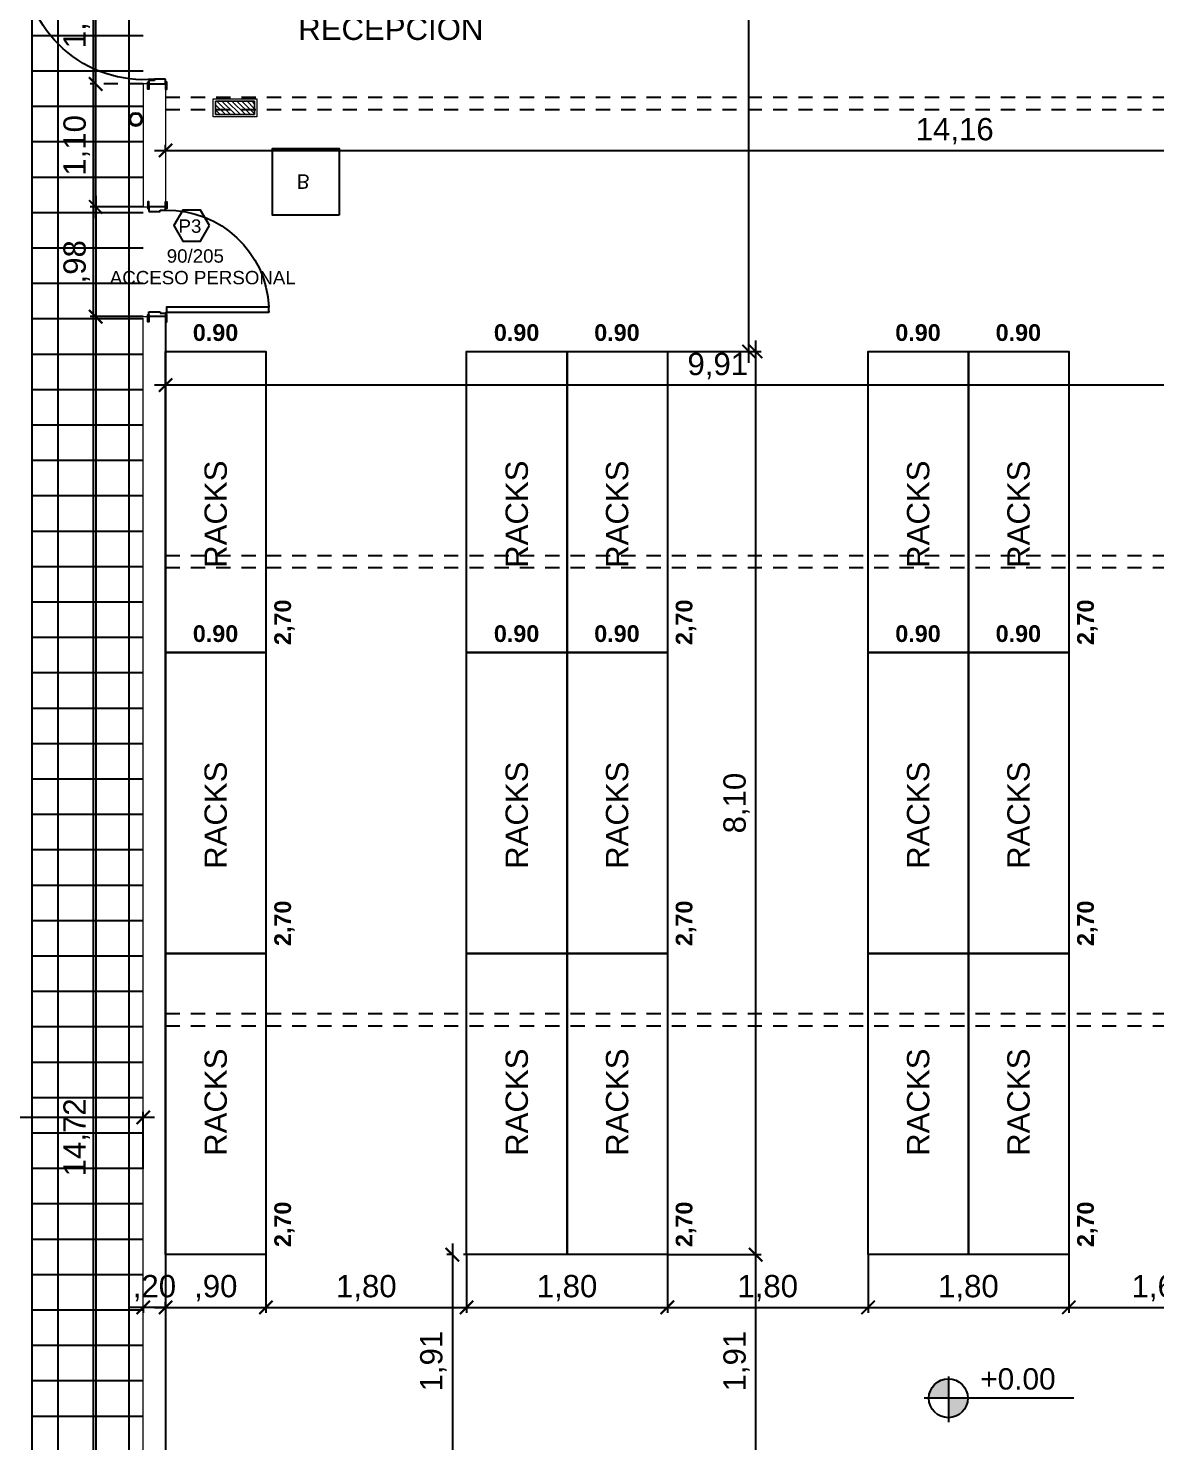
# Model space of a CAD drawing. Header units: metres. Extents: x 1166 to 1459, y -137 to 62.
# Drawn here: x 1264.77 to 1274.88, y -33.29 to -20.61 of the extents above; entities that cross this region are included whole.
import ezdxf

# ---------------------------------------------------------------- set-up
doc = ezdxf.new("R2010")
doc.units = ezdxf.units.M
doc.header["$LTSCALE"] = 0.508
doc.header["$PDMODE"] = 1
doc.header["$PDSIZE"] = -2
doc.linetypes.add('HIDDEN', pattern=[0.375, 0.25, -0.125])
doc.layers.get('0').update_dxf_attribs({"color": 9})
doc.layers.get('Defpoints').update_dxf_attribs({"color": 9})
for name, color, linetype in [('1-PROY', 9, 'HIDDEN'), ('2-Desig-Carp', 9, 'Continuous'), ('2-texto', 9, 'Continuous'), ('3-muros', 9, 'Continuous'), ('3-VISTA', 9, 'Continuous'), ('4-carpinterias', 9, 'Continuous'), ('7-artef', 9, 'Continuous'), ('7-equipamiento', 9, 'Continuous'), ('8-cota equipam.', 9, 'Continuous'), ('8-cotas-100', 9, 'Continuous'), ('8-NIVEL-1-50', 9, 'Continuous'), ('9-Hatch', 9, 'Continuous'), ('9-PISOS', 9, 'Continuous'), ('arq carpinterias', 9, 'Continuous'), ('instalación', 9, 'Continuous'), ('None', 9, 'Continuous')]:
    doc.layers.add(name, color=color, linetype=linetype)
doc.layers.add('REFERENCIAS', color=9, linetype='Continuous', lineweight=0)
doc.styles.add('Helvetica (bold)', font='')
doc.styles.add('swiss', font='swissel.ttf')
doc.styles.get('Helvetica (bold)').set_extended_font_data('Helvetica', bold=True)
doc.dimstyles.new('dim-100', dxfattribs={"dimtxt": 0.2, "dimasz": 0.12, "dimexe": 0.05, "dimexo": 0, "dimgap": 0.05, "dimtad": 1, "dimzin": 4, "dimtxsty": 'swiss', "dimblk": 'ARCHTICK', "dimcen": 0.5, "dimdle": 0.1, "dimclrd": 256, "dimclre": 252, "dimclrt": 256, "dimadec": 0, "dimazin": 0, "dimtfac": 1, "dimtix": 1, "dimtmove": 2, "dimatfit": 3, "dimldrblk": 'OPEN30', "dimfxl": 0.05, "dimtolj": 1, "dimtzin": 0, "dimarcsym": 0})
pattern_1 = [(135, (1175.055608, -364.052402), (-0.0224506403, -0.0224506403), [])]

# ---------------------------------------------------------------- blocks, each defined once
blk = doc.blocks.new('P-90-15')
for p, q in [((0, 0), (-0.15, 0)), ((-0.15, 0), (-0.15, -0.042)), ((0, -0.03), (0, 0)), ((-0.15, -0.042), (-0.05, -0.042)), ((-0.05, -0.042), (-0.05, -0.03)), ((-0.05, -0.03), (0, -0.03)), ((-0.15, -0.984), (-0.15, -0.942)), ((-0.15, -0.942), (-0.05, -0.942)), ((0, -0.984), (-0.15, -0.984)), ((-0.05, -0.942), (-0.05, -0.954)), ((-0.05, -0.954), (0, -0.954)), ((0, -0.954), (0, -0.984))]:
    blk.add_line(p, q)
for points in [[(-0.15, -0.015), (-0.15, 0.046), (-0.16, 0.046), (-0.16, -0.015)], [(0, -0.015), (0, 0.046), (0.01, 0.046), (0.01, -0.015)], [(0.926, -0.086), (0.007, -0.086), (0.007, -0.041), (0.926, -0.041)], [(-0.15, -0.969), (-0.15, -1.03), (-0.16, -1.03), (-0.16, -0.969)], [(0, -0.969), (0, -1.03), (0.01, -1.03), (0.01, -0.969)]]:
    blk.add_lwpolyline(points, close=True)
blk.add_circle((0.007, -0.032), 0.006)
at = {"color": 252}
blk.add_arc((0.017, -0.044), 0.91, 268.9391, 357.3486, dxfattribs=at)
blk.add_arc((0.017, -0.046), 0.908, 359.7162, 0.2838)
blk = doc.blocks.new('_ARCHTICK')
at = {"color": 0, "linetype": 'ByBlock', "const_width": 0.15}
blk.add_lwpolyline([(-0.5, -0.5), (0.5, 0.5)], dxfattribs=at)
blk = doc.blocks.new('*D173')
at = {"layer": '8-cotas-100', "linetype": 'Continuous', "lineweight": -2, "transparency": 16777216}
blk.add_line((1268.571, -31.507), (1268.571, -33.617), dxfattribs=at)
at = {"layer": '8-cotas-100', "color": 252, "linetype": 'HIDDEN', "lineweight": -2, "transparency": 16777216}
for p, q in [((1268.799, -31.607), (1268.521, -31.607)), ((1268.799, -33.517), (1268.521, -33.517))]:
    blk.add_line(p, q, dxfattribs=at)
at = {"layer": 'Defpoints', "color": 0, "linetype": 'Continuous', "transparency": 16777216}
for p in [(1268.799, -31.607), (1268.571, -33.517), (1268.799, -33.517)]:
    blk.add_point(p, dxfattribs=at)
at = {"layer": '8-cotas-100', "linetype": 'Continuous', "lineweight": -2, "transparency": 16777216, "xscale": 0.12, "yscale": 0.12, "zscale": 0.12}
for p, rotation in [((1268.571, -31.607), 90), ((1268.571, -33.517), 270)]:
    blk.add_blockref('_ARCHTICK', p, dxfattribs=dict(at, rotation=rotation))
at = {"layer": '8-cotas-100', "linetype": 'Continuous', "lineweight": 0, "transparency": 16777216, "insert": (1268.4, -32.562), "char_height": 0.2, "attachment_point": 5, "rotation": 90, "style": 'swiss'}
blk.add_mtext('\\A1;1,91', dxfattribs=at)
blk = doc.blocks.new('_Open30')
at = {"color": 0, "linetype": 'ByBlock', "lineweight": -2}
for p, q in [((-1, 0.27), (0, 0)), ((0, 0), (-1, -0.27)), ((0, 0), (-1, 0))]:
    blk.add_line(p, q, dxfattribs=at)
blk = doc.blocks.new('*D314')
at = {"layer": '3-VISTA', "lineweight": -2, "transparency": 16777216}
blk.add_line((1265.899, -30.376), (1258.674, -30.376), dxfattribs=at)
at = {"layer": '3-VISTA', "color": 252, "lineweight": -2, "transparency": 16777216}
for p, q in [((1258.774, -30.836), (1258.774, -30.326)), ((1265.799, -30.836), (1265.799, -30.326))]:
    blk.add_line(p, q, dxfattribs=at)
at = {"layer": 'Defpoints', "color": 0, "transparency": 16777216}
for p in [(1258.774, -30.376), (1258.774, -30.836), (1265.799, -30.836)]:
    blk.add_point(p, dxfattribs=at)
at = {"layer": '3-VISTA', "lineweight": -2, "transparency": 16777216, "xscale": 0.12, "yscale": 0.12, "zscale": 0.12, "rotation": 180}
blk.add_blockref('_ARCHTICK', (1258.774, -30.376), dxfattribs=at)
at = {"layer": '3-VISTA', "lineweight": -2, "transparency": 16777216, "xscale": 0.12, "yscale": 0.12, "zscale": 0.12}
blk.add_blockref('_ARCHTICK', (1265.799, -30.376), dxfattribs=at)
at = {"layer": '3-VISTA', "lineweight": 0, "transparency": 16777216, "insert": (1262.286, -30.205), "char_height": 0.2, "attachment_point": 5, "style": 'swiss'}
blk.add_mtext('\\A1;7,03', dxfattribs=at)
blk = doc.blocks.new('*D356')
at = {"layer": '8-cotas-100', "lineweight": -2, "transparency": 16777216}
blk.add_line((1271.291, -33.617), (1271.291, -31.507), dxfattribs=at)
at = {"layer": '8-cotas-100', "color": 252, "lineweight": -2, "transparency": 16777216}
for p, q in [((1270.499, -31.607), (1271.341, -31.607)), ((1271.291, -33.517), (1271.241, -33.517))]:
    blk.add_line(p, q, dxfattribs=at)
at = {"layer": 'Defpoints', "color": 0, "transparency": 16777216}
for p in [(1270.499, -31.607), (1271.291, -31.607), (1271.291, -33.517)]:
    blk.add_point(p, dxfattribs=at)
at = {"layer": '8-cotas-100', "lineweight": -2, "transparency": 16777216, "xscale": 0.12, "yscale": 0.12, "zscale": 0.12}
for p, rotation in [((1271.291, -31.607), 90), ((1271.291, -33.517), 270)]:
    blk.add_blockref('_ARCHTICK', p, dxfattribs=dict(at, rotation=rotation))
at = {"layer": '8-cotas-100', "transparency": 16777216, "insert": (1271.12, -32.562), "char_height": 0.2, "attachment_point": 5, "rotation": 90, "style": 'swiss'}
blk.add_mtext('\\A1;1,91', dxfattribs=at)
blk = doc.blocks.new('*D357')
at = {"layer": '8-cotas-100', "lineweight": -2, "transparency": 16777216}
blk.add_line((1271.291, -31.707), (1271.291, -23.407), dxfattribs=at)
at = {"layer": '8-cotas-100', "color": 252, "lineweight": -2, "transparency": 16777216}
for p, q in [((1270.499, -23.507), (1271.341, -23.507)), ((1270.499, -31.607), (1271.341, -31.607))]:
    blk.add_line(p, q, dxfattribs=at)
at = {"layer": 'Defpoints', "color": 0, "transparency": 16777216}
for p in [(1270.499, -23.507), (1271.291, -23.507), (1270.499, -31.607)]:
    blk.add_point(p, dxfattribs=at)
at = {"layer": '8-cotas-100', "lineweight": -2, "transparency": 16777216, "xscale": 0.12, "yscale": 0.12, "zscale": 0.12}
for p, rotation in [((1271.291, -23.507), 90), ((1271.291, -31.607), 270)]:
    blk.add_blockref('_ARCHTICK', p, dxfattribs=dict(at, rotation=rotation))
at = {"layer": '8-cotas-100', "transparency": 16777216, "insert": (1271.12, -27.557), "char_height": 0.2, "attachment_point": 5, "rotation": 90, "style": 'swiss'}
blk.add_mtext('\\A1;8,10', dxfattribs=at)
blk = doc.blocks.new('*D358')
at = {"layer": '8-cotas-100', "color": 252, "lineweight": -2, "transparency": 16777216}
for p, q in [((1270.914, -4.687), (1271.281, -4.687)), ((1270.499, -23.507), (1271.281, -23.507))]:
    blk.add_line(p, q, dxfattribs=at)
at = {"layer": '8-cotas-100', "lineweight": -2, "transparency": 16777216}
blk.add_line((1271.231, -23.607), (1271.231, -4.587), dxfattribs=at)
at = {"layer": 'Defpoints', "color": 0, "transparency": 16777216}
for p in [(1270.914, -4.687), (1271.231, -4.687), (1270.499, -23.507)]:
    blk.add_point(p, dxfattribs=at)
at = {"layer": '8-cotas-100', "lineweight": -2, "transparency": 16777216, "xscale": 0.12, "yscale": 0.12, "zscale": 0.12}
for p, rotation in [((1271.231, -4.687), 90), ((1271.231, -23.507), 270)]:
    blk.add_blockref('_ARCHTICK', p, dxfattribs=dict(at, rotation=rotation))
at = {"layer": '8-cotas-100', "transparency": 16777216, "insert": (1271.06, -14.097), "char_height": 0.2, "attachment_point": 5, "rotation": 90, "style": 'swiss'}
blk.add_mtext('\\A1;18,82', dxfattribs=at)
blk = doc.blocks.new('*D370')
at = {"layer": '8-cotas-100', "color": 252, "lineweight": -2, "transparency": 16777216}
for p, q in [((1265.999, -31.607), (1265.999, -32.13)), ((1266.899, -31.607), (1266.899, -32.13))]:
    blk.add_line(p, q, dxfattribs=at)
at = {"layer": '8-cotas-100', "lineweight": -2, "transparency": 16777216}
blk.add_line((1265.899, -32.08), (1266.999, -32.08), dxfattribs=at)
at = {"layer": 'Defpoints', "color": 0, "transparency": 16777216}
for p in [(1265.999, -31.607), (1266.899, -31.607), (1266.899, -32.08)]:
    blk.add_point(p, dxfattribs=at)
at = {"layer": '8-cotas-100', "lineweight": -2, "transparency": 16777216, "xscale": 0.12, "yscale": 0.12, "zscale": 0.12, "rotation": 180}
blk.add_blockref('_ARCHTICK', (1265.999, -32.08), dxfattribs=at)
at = {"layer": '8-cotas-100', "lineweight": -2, "transparency": 16777216, "xscale": 0.12, "yscale": 0.12, "zscale": 0.12}
blk.add_blockref('_ARCHTICK', (1266.899, -32.08), dxfattribs=at)
at = {"layer": '8-cotas-100', "transparency": 16777216, "insert": (1266.449, -31.908), "char_height": 0.2, "attachment_point": 5, "style": 'swiss'}
blk.add_mtext('\\A1;,90', dxfattribs=at)
blk = doc.blocks.new('*D371')
at = {"layer": '8-cotas-100', "color": 252, "lineweight": -2, "transparency": 16777216}
for p, q in [((1266.899, -31.607), (1266.899, -32.13)), ((1268.699, -31.607), (1268.699, -32.13))]:
    blk.add_line(p, q, dxfattribs=at)
at = {"layer": '8-cotas-100', "lineweight": -2, "transparency": 16777216}
blk.add_line((1266.799, -32.08), (1268.799, -32.08), dxfattribs=at)
at = {"layer": 'Defpoints', "color": 0, "transparency": 16777216}
for p in [(1266.899, -31.607), (1268.699, -31.607), (1268.699, -32.08)]:
    blk.add_point(p, dxfattribs=at)
at = {"layer": '8-cotas-100', "lineweight": -2, "transparency": 16777216, "xscale": 0.12, "yscale": 0.12, "zscale": 0.12, "rotation": 180}
blk.add_blockref('_ARCHTICK', (1266.899, -32.08), dxfattribs=at)
at = {"layer": '8-cotas-100', "lineweight": -2, "transparency": 16777216, "xscale": 0.12, "yscale": 0.12, "zscale": 0.12}
blk.add_blockref('_ARCHTICK', (1268.699, -32.08), dxfattribs=at)
at = {"layer": '8-cotas-100', "transparency": 16777216, "insert": (1267.799, -31.908), "char_height": 0.2, "attachment_point": 5, "style": 'swiss'}
blk.add_mtext('\\A1;1,80', dxfattribs=at)
blk = doc.blocks.new('*D372')
at = {"layer": '8-cotas-100', "color": 252, "lineweight": -2, "transparency": 16777216}
for p, q in [((1268.699, -31.607), (1268.699, -32.13)), ((1270.499, -31.607), (1270.499, -32.13))]:
    blk.add_line(p, q, dxfattribs=at)
at = {"layer": '8-cotas-100', "lineweight": -2, "transparency": 16777216}
blk.add_line((1268.599, -32.08), (1270.599, -32.08), dxfattribs=at)
at = {"layer": 'Defpoints', "color": 0, "transparency": 16777216}
for p in [(1268.699, -31.607), (1270.499, -31.607), (1270.499, -32.08)]:
    blk.add_point(p, dxfattribs=at)
at = {"layer": '8-cotas-100', "lineweight": -2, "transparency": 16777216, "xscale": 0.12, "yscale": 0.12, "zscale": 0.12, "rotation": 180}
blk.add_blockref('_ARCHTICK', (1268.699, -32.08), dxfattribs=at)
at = {"layer": '8-cotas-100', "lineweight": -2, "transparency": 16777216, "xscale": 0.12, "yscale": 0.12, "zscale": 0.12}
blk.add_blockref('_ARCHTICK', (1270.499, -32.08), dxfattribs=at)
at = {"layer": '8-cotas-100', "transparency": 16777216, "insert": (1269.599, -31.908), "char_height": 0.2, "attachment_point": 5, "style": 'swiss'}
blk.add_mtext('\\A1;1,80', dxfattribs=at)
blk = doc.blocks.new('*D373')
at = {"layer": '8-cotas-100', "color": 252, "lineweight": -2, "transparency": 16777216}
for p, q in [((1270.499, -31.607), (1270.499, -32.13)), ((1272.299, -31.607), (1272.299, -32.13))]:
    blk.add_line(p, q, dxfattribs=at)
at = {"layer": '8-cotas-100', "lineweight": -2, "transparency": 16777216}
blk.add_line((1270.399, -32.08), (1272.399, -32.08), dxfattribs=at)
at = {"layer": 'Defpoints', "color": 0, "transparency": 16777216}
for p in [(1270.499, -31.607), (1272.299, -31.607), (1272.299, -32.08)]:
    blk.add_point(p, dxfattribs=at)
at = {"layer": '8-cotas-100', "lineweight": -2, "transparency": 16777216, "xscale": 0.12, "yscale": 0.12, "zscale": 0.12, "rotation": 180}
blk.add_blockref('_ARCHTICK', (1270.499, -32.08), dxfattribs=at)
at = {"layer": '8-cotas-100', "lineweight": -2, "transparency": 16777216, "xscale": 0.12, "yscale": 0.12, "zscale": 0.12}
blk.add_blockref('_ARCHTICK', (1272.299, -32.08), dxfattribs=at)
at = {"layer": '8-cotas-100', "transparency": 16777216, "insert": (1271.399, -31.908), "char_height": 0.2, "attachment_point": 5, "style": 'swiss'}
blk.add_mtext('\\A1;1,80', dxfattribs=at)
blk = doc.blocks.new('*D374')
at = {"layer": '8-cotas-100', "color": 252, "lineweight": -2, "transparency": 16777216}
for p, q in [((1272.299, -31.607), (1272.299, -32.13)), ((1274.099, -31.607), (1274.099, -32.13))]:
    blk.add_line(p, q, dxfattribs=at)
at = {"layer": '8-cotas-100', "lineweight": -2, "transparency": 16777216}
blk.add_line((1272.199, -32.08), (1274.199, -32.08), dxfattribs=at)
at = {"layer": 'Defpoints', "color": 0, "transparency": 16777216}
for p in [(1272.299, -31.607), (1274.099, -31.607), (1274.099, -32.08)]:
    blk.add_point(p, dxfattribs=at)
at = {"layer": '8-cotas-100', "lineweight": -2, "transparency": 16777216, "xscale": 0.12, "yscale": 0.12, "zscale": 0.12, "rotation": 180}
blk.add_blockref('_ARCHTICK', (1272.299, -32.08), dxfattribs=at)
at = {"layer": '8-cotas-100', "lineweight": -2, "transparency": 16777216, "xscale": 0.12, "yscale": 0.12, "zscale": 0.12}
blk.add_blockref('_ARCHTICK', (1274.099, -32.08), dxfattribs=at)
at = {"layer": '8-cotas-100', "transparency": 16777216, "insert": (1273.199, -31.908), "char_height": 0.2, "attachment_point": 5, "style": 'swiss'}
blk.add_mtext('\\A1;1,80', dxfattribs=at)
blk = doc.blocks.new('*D375')
at = {"layer": '8-cotas-100', "color": 252, "lineweight": -2, "transparency": 16777216}
for p, q in [((1274.099, -31.607), (1274.099, -32.13)), ((1275.769, -32.036), (1275.769, -32.13))]:
    blk.add_line(p, q, dxfattribs=at)
at = {"layer": '8-cotas-100', "lineweight": -2, "transparency": 16777216}
blk.add_line((1273.999, -32.08), (1275.869, -32.08), dxfattribs=at)
at = {"layer": 'Defpoints', "color": 0, "transparency": 16777216}
for p in [(1274.099, -31.607), (1275.769, -32.036), (1275.769, -32.08)]:
    blk.add_point(p, dxfattribs=at)
at = {"layer": '8-cotas-100', "lineweight": -2, "transparency": 16777216, "xscale": 0.12, "yscale": 0.12, "zscale": 0.12, "rotation": 180}
blk.add_blockref('_ARCHTICK', (1274.099, -32.08), dxfattribs=at)
at = {"layer": '8-cotas-100', "lineweight": -2, "transparency": 16777216, "xscale": 0.12, "yscale": 0.12, "zscale": 0.12}
blk.add_blockref('_ARCHTICK', (1275.769, -32.08), dxfattribs=at)
at = {"layer": '8-cotas-100', "transparency": 16777216, "insert": (1274.934, -31.908), "char_height": 0.2, "attachment_point": 5, "style": 'swiss'}
blk.add_mtext('\\A1;1,67', dxfattribs=at)
blk = doc.blocks.new('*D386')
at = {"layer": '8-cotas-100', "lineweight": -2, "transparency": 16777216}
blk.add_line((1265.372, -22.11), (1265.372, -23.294), dxfattribs=at)
at = {"layer": '8-cotas-100', "color": 252, "lineweight": -2, "transparency": 16777216}
for p, q in [((1265.799, -22.21), (1265.322, -22.21)), ((1265.799, -23.194), (1265.322, -23.194))]:
    blk.add_line(p, q, dxfattribs=at)
at = {"layer": 'Defpoints', "color": 0, "transparency": 16777216}
for p in [(1265.799, -22.21), (1265.372, -23.194), (1265.799, -23.194)]:
    blk.add_point(p, dxfattribs=at)
at = {"layer": '8-cotas-100', "lineweight": -2, "transparency": 16777216, "xscale": 0.12, "yscale": 0.12, "zscale": 0.12}
for p, rotation in [((1265.372, -22.21), 90), ((1265.372, -23.194), 270)]:
    blk.add_blockref('_ARCHTICK', p, dxfattribs=dict(at, rotation=rotation))
at = {"layer": '8-cotas-100', "transparency": 16777216, "insert": (1265.201, -22.702), "char_height": 0.2, "attachment_point": 5, "rotation": 90, "style": 'swiss'}
blk.add_mtext('\\A1;,98', dxfattribs=at)
blk = doc.blocks.new('*D387')
at = {"layer": '8-cotas-100', "color": 252, "lineweight": -2, "transparency": 16777216}
for p, q in [((1265.799, -23.194), (1265.322, -23.194)), ((1265.799, -37.917), (1265.322, -37.917))]:
    blk.add_line(p, q, dxfattribs=at)
at = {"layer": '8-cotas-100', "lineweight": -2, "transparency": 16777216}
blk.add_line((1265.372, -23.094), (1265.372, -38.017), dxfattribs=at)
at = {"layer": 'Defpoints', "color": 0, "transparency": 16777216}
for p in [(1265.799, -23.194), (1265.372, -37.917), (1265.799, -37.917)]:
    blk.add_point(p, dxfattribs=at)
at = {"layer": '8-cotas-100', "lineweight": -2, "transparency": 16777216, "xscale": 0.12, "yscale": 0.12, "zscale": 0.12}
for p, rotation in [((1265.372, -23.194), 90), ((1265.372, -37.917), 270)]:
    blk.add_blockref('_ARCHTICK', p, dxfattribs=dict(at, rotation=rotation))
at = {"layer": '8-cotas-100', "transparency": 16777216, "insert": (1265.201, -30.555), "char_height": 0.2, "attachment_point": 5, "rotation": 90, "style": 'swiss'}
blk.add_mtext('\\A1;14,72', dxfattribs=at)
blk = doc.blocks.new('*D389')
at = {"layer": '8-cotas-100', "lineweight": -2, "transparency": 16777216}
blk.add_line((1276.004, -23.808), (1265.899, -23.808), dxfattribs=at)
at = {"layer": '8-cotas-100', "color": 252, "lineweight": -2, "transparency": 16777216}
for p, q in [((1265.999, -23.808), (1265.999, -23.758)), ((1275.904, -23.808), (1275.904, -23.758))]:
    blk.add_line(p, q, dxfattribs=at)
at = {"layer": 'Defpoints', "color": 0, "transparency": 16777216}
for p in [(1265.999, -23.808), (1265.999, -23.808), (1275.904, -23.808)]:
    blk.add_point(p, dxfattribs=at)
at = {"layer": '8-cotas-100', "lineweight": -2, "transparency": 16777216, "xscale": 0.12, "yscale": 0.12, "zscale": 0.12, "rotation": 180}
blk.add_blockref('_ARCHTICK', (1265.999, -23.808), dxfattribs=at)
at = {"layer": '8-cotas-100', "lineweight": -2, "transparency": 16777216, "xscale": 0.12, "yscale": 0.12, "zscale": 0.12}
blk.add_blockref('_ARCHTICK', (1275.904, -23.808), dxfattribs=at)
at = {"layer": '8-cotas-100', "transparency": 16777216, "insert": (1270.951, -23.637), "char_height": 0.2, "attachment_point": 5, "style": 'swiss'}
blk.add_mtext('\\A1;9,91', dxfattribs=at)
blk = doc.blocks.new('*D394')
at = {"layer": '8-cotas-100', "color": 252, "lineweight": -2, "transparency": 16777216}
for p, q in [((1265.999, -21.703), (1265.999, -21.653)), ((1280.154, -21.703), (1280.154, -21.653))]:
    blk.add_line(p, q, dxfattribs=at)
at = {"layer": '8-cotas-100', "lineweight": -2, "transparency": 16777216}
blk.add_line((1265.899, -21.703), (1280.254, -21.703), dxfattribs=at)
at = {"layer": 'Defpoints', "color": 0, "transparency": 16777216}
for p in [(1265.999, -21.703), (1280.154, -21.703), (1280.154, -21.703)]:
    blk.add_point(p, dxfattribs=at)
at = {"layer": '8-cotas-100', "lineweight": -2, "transparency": 16777216, "xscale": 0.12, "yscale": 0.12, "zscale": 0.12, "rotation": 180}
blk.add_blockref('_ARCHTICK', (1265.999, -21.703), dxfattribs=at)
at = {"layer": '8-cotas-100', "lineweight": -2, "transparency": 16777216, "xscale": 0.12, "yscale": 0.12, "zscale": 0.12}
blk.add_blockref('_ARCHTICK', (1280.154, -21.703), dxfattribs=at)
at = {"layer": '8-cotas-100', "transparency": 16777216, "insert": (1273.076, -21.531), "char_height": 0.2, "attachment_point": 5, "style": 'swiss'}
blk.add_mtext('\\A1;14,16', dxfattribs=at)
blk = doc.blocks.new('PUERTA EMERG')
for p, q in [((354.091, -229.695), (354.241, -229.695)), ((354.091, -229.725), (354.091, -229.695)), ((354.241, -229.695), (354.241, -229.737)), ((354.141, -229.725), (354.091, -229.725)), ((354.141, -229.737), (354.141, -229.725)), ((354.241, -229.737), (354.141, -229.737)), ((354.141, -230.849), (354.091, -230.849)), ((354.091, -230.849), (354.091, -230.879)), ((354.241, -230.837), (354.141, -230.837)), ((354.141, -230.837), (354.141, -230.849)), ((354.241, -230.879), (354.241, -230.837)), ((354.091, -230.879), (354.241, -230.879))]:
    blk.add_line(p, q)
for points in [[(354.091, -229.71), (354.091, -229.649), (354.081, -229.649), (354.081, -229.71)], [(354.241, -229.71), (354.241, -229.649), (354.251, -229.649), (354.251, -229.71)], [(352.965, -230.793), (354.084, -230.793), (354.084, -230.838), (352.965, -230.838)], [(354.091, -230.864), (354.091, -230.925), (354.081, -230.925), (354.081, -230.864)], [(354.241, -230.864), (354.241, -230.925), (354.251, -230.925), (354.251, -230.864)]]:
    blk.add_lwpolyline(points, close=True)
blk.add_circle((354.084, -230.847), 0.006)
at = {"color": 252}
blk.add_arc((354.047, -230.816), 1.083, 85.0526, 178.7845, dxfattribs=at)
blk.add_arc((353.873, -230.833), 0.908, 179.7162, 180.2838)
blk = doc.blocks.new('*D510')
at = {"layer": '8-cotas-100', "lineweight": -2, "transparency": 16777216}
blk.add_line((1265.372, -22.31), (1265.372, -21.007), dxfattribs=at)
at = {"layer": '8-cotas-100', "color": 252, "linetype": 'HIDDEN', "lineweight": -2, "transparency": 16777216}
for p, q in [((1265.799, -21.107), (1265.322, -21.107)), ((1265.799, -22.21), (1265.322, -22.21))]:
    blk.add_line(p, q, dxfattribs=at)
at = {"layer": 'Defpoints', "color": 0, "transparency": 16777216}
for p in [(1265.372, -21.107), (1265.799, -21.107), (1265.799, -22.21)]:
    blk.add_point(p, dxfattribs=at)
at = {"layer": '8-cotas-100', "lineweight": -2, "transparency": 16777216, "xscale": 0.12, "yscale": 0.12, "zscale": 0.12}
for p, rotation in [((1265.372, -21.107), 90), ((1265.372, -22.21), 270)]:
    blk.add_blockref('_ARCHTICK', p, dxfattribs=dict(at, rotation=rotation))
at = {"layer": '8-cotas-100', "transparency": 16777216, "insert": (1265.201, -21.658), "char_height": 0.2, "attachment_point": 5, "rotation": 90, "style": 'swiss'}
blk.add_mtext('\\A1;1,10', dxfattribs=at)
blk = doc.blocks.new('*D511')
at = {"layer": '8-cotas-100', "lineweight": -2, "transparency": 16777216}
blk.add_line((1265.372, -21.207), (1265.372, -19.823), dxfattribs=at)
at = {"layer": '8-cotas-100', "color": 252, "linetype": 'HIDDEN', "lineweight": -2, "transparency": 16777216}
for p, q in [((1265.799, -19.923), (1265.322, -19.923)), ((1265.799, -21.107), (1265.322, -21.107))]:
    blk.add_line(p, q, dxfattribs=at)
at = {"layer": 'Defpoints', "color": 0, "transparency": 16777216}
for p in [(1265.372, -19.923), (1265.799, -19.923), (1265.799, -21.107)]:
    blk.add_point(p, dxfattribs=at)
at = {"layer": '8-cotas-100', "lineweight": -2, "transparency": 16777216, "xscale": 0.12, "yscale": 0.12, "zscale": 0.12}
for p, rotation in [((1265.372, -19.923), 90), ((1265.372, -21.107), 270)]:
    blk.add_blockref('_ARCHTICK', p, dxfattribs=dict(at, rotation=rotation))
at = {"layer": '8-cotas-100', "transparency": 16777216, "insert": (1265.201, -20.515), "char_height": 0.2, "attachment_point": 5, "rotation": 90, "style": 'swiss'}
blk.add_mtext('\\A1;1,18', dxfattribs=at)
blk = doc.blocks.new('*D559')
at = {"layer": '8-cotas-100', "color": 252, "linetype": 'HIDDEN', "lineweight": -2, "transparency": 16777216}
for p, q in [((1265.999, -32.08), (1265.999, -32.03)), ((1265.799, -32.08), (1265.799, -32.13))]:
    blk.add_line(p, q, dxfattribs=at)
at = {"layer": '8-cotas-100', "lineweight": -2, "transparency": 16777216}
for p, q in [((1265.799, -32.08), (1265.679, -32.08)), ((1265.999, -32.08), (1265.799, -32.08)), ((1265.999, -32.08), (1266.119, -32.08))]:
    blk.add_line(p, q, dxfattribs=at)
at = {"layer": 'Defpoints', "color": 0, "transparency": 16777216}
for p in [(1265.799, -32.08), (1265.799, -32.08), (1265.999, -32.08)]:
    blk.add_point(p, dxfattribs=at)
at = {"layer": '8-cotas-100', "lineweight": -2, "transparency": 16777216, "xscale": 0.12, "yscale": 0.12, "zscale": 0.12}
blk.add_blockref('_ARCHTICK', (1265.799, -32.08), dxfattribs=at)
at = {"layer": '8-cotas-100', "lineweight": -2, "transparency": 16777216, "xscale": 0.12, "yscale": 0.12, "zscale": 0.12, "rotation": 180}
blk.add_blockref('_ARCHTICK', (1265.999, -32.08), dxfattribs=at)
at = {"layer": '8-cotas-100', "transparency": 16777216, "insert": (1265.899, -31.908), "char_height": 0.2, "attachment_point": 5, "style": 'swiss'}
blk.add_mtext('\\A1;,20', dxfattribs=at)
blk = doc.blocks.new('NIVEL-1-100')
h = blk.add_hatch(color=256)
h.paths.add_polyline_path([(0, 0.155, 0.414214), (-0.155, 0), (0, 0)])
h.paths.add_polyline_path([(0.155, 0), (0, 0), (0, -0.155, 0.414214)])
for p, q in [((0, 0.174), (0, -0.192)), ((1, 0), (-0.194, 0))]:
    blk.add_line(p, q)
blk.add_circle((0, 0), 0.155)
at = {"style": 'swiss'}
blk.add_attdef('+00.00', (0.111, 0.07), '', height=0.17, dxfattribs=at)

msp = doc.modelspace()

# ---------------------------------------------------------------- hatches: boundary and pattern name
at = {"layer": '9-Hatch'}
h = msp.add_hatch(dxfattribs=at)
h.set_pattern_fill('NET', color=256, scale=0.1)
h.set_pattern_definition([(0, (1267.2586, -37.81712), (0, 0.3175), []), (90, (1267.2586, -37.81712), (-0.3175, 0), [])])
h.paths.add_polyline_path([(1264.799, -19.43), (1264.799, -37.817), (1267.183, -37.812), (1267.183, -37.717), (1267.259, -37.717), (1267.259, -33.617), (1265.799, -33.62), (1265.799, -19.415)])
at = {"layer": 'None', "linetype": 'Continuous', "lineweight": 5}
h = msp.add_hatch(dxfattribs=at)
h.set_pattern_fill('LINE', color=256, scale=0.01, angle=45, style=0)
h.set_pattern_definition(pattern_1)
h.paths.add_polyline_path([(1266.797, -21.261), (1266.797, -21.381), (1266.447, -21.381), (1266.447, -21.261)])
h = msp.add_hatch(dxfattribs=at)
h.set_pattern_fill('LINE', color=256, scale=0.01, angle=45, style=0)
h.set_pattern_definition(pattern_1)
h.paths.add_polyline_path([(1266.797, -21.261), (1266.797, -21.381), (1266.447, -21.381), (1266.447, -21.261)])

# ---------------------------------------------------------------- linework, layer by layer
at = {"layer": '1-PROY'}
for p, q in [((1265.999, -21.225), (1275.904, -21.225)), ((1265.999, -21.335), (1275.904, -21.335)), ((1265.999, -25.335), (1275.854, -25.335)), ((1265.999, -25.445), (1275.854, -25.445)), ((1265.999, -29.445), (1275.854, -29.445)), ((1265.999, -29.555), (1275.854, -29.555))]:
    msp.add_line(p, q, dxfattribs=at)
at = {"layer": '3-muros', "linetype": 'Continuous', "lineweight": 0}
for p, q in [((1265.799, -21.107), (1265.799, -22.21)), ((1265.999, -21.107), (1265.799, -21.107)), ((1265.999, -21.107), (1265.999, -22.21)), ((1265.799, -21.197), (1265.799, -22.21)), ((1265.999, -21.197), (1265.999, -22.21)), ((1265.799, -22.21), (1265.999, -22.21)), ((1265.799, -22.21), (1265.999, -22.21)), ((1265.799, -23.194), (1265.999, -23.194)), ((1265.799, -33.667), (1265.799, -23.209))]:
    msp.add_line(p, q, dxfattribs=at)
at = {"layer": '3-muros'}
msp.add_line((1265.999, -23.209), (1265.999, -33.517), dxfattribs=at)
at = {"layer": '7-equipamiento'}
for points in [[(1267.557, -22.285), (1266.957, -22.285), (1266.957, -21.685), (1267.557, -21.685)], [(1265.999, -23.507), (1265.999, -23.507), (1266.899, -23.507), (1266.899, -23.507), (1266.899, -26.207), (1266.899, -26.207), (1265.999, -26.207), (1265.999, -26.207)], [(1268.699, -23.507), (1268.699, -23.507), (1269.599, -23.507), (1269.599, -23.507), (1269.599, -26.207), (1269.599, -26.207), (1268.699, -26.207), (1268.699, -26.207)], [(1269.599, -23.507), (1269.599, -23.507), (1270.499, -23.507), (1270.499, -23.507), (1270.499, -26.207), (1270.499, -26.207), (1269.599, -26.207), (1269.599, -26.207)], [(1272.299, -23.507), (1272.299, -23.507), (1273.199, -23.507), (1273.199, -23.507), (1273.199, -26.207), (1273.199, -26.207), (1272.299, -26.207), (1272.299, -26.207)], [(1273.199, -23.507), (1273.199, -23.507), (1274.099, -23.507), (1274.099, -23.507), (1274.099, -26.207), (1274.099, -26.207), (1273.199, -26.207), (1273.199, -26.207)], [(1265.999, -26.207), (1265.999, -26.207), (1266.899, -26.207), (1266.899, -26.207), (1266.899, -28.907), (1266.899, -28.907), (1265.999, -28.907), (1265.999, -28.907)], [(1268.699, -26.207), (1268.699, -26.207), (1269.599, -26.207), (1269.599, -26.207), (1269.599, -28.907), (1269.599, -28.907), (1268.699, -28.907), (1268.699, -28.907)], [(1269.599, -26.207), (1269.599, -26.207), (1270.499, -26.207), (1270.499, -26.207), (1270.499, -28.907), (1270.499, -28.907), (1269.599, -28.907), (1269.599, -28.907)], [(1272.299, -26.207), (1272.299, -26.207), (1273.199, -26.207), (1273.199, -26.207), (1273.199, -28.907), (1273.199, -28.907), (1272.299, -28.907), (1272.299, -28.907)], [(1273.199, -26.207), (1273.199, -26.207), (1274.099, -26.207), (1274.099, -26.207), (1274.099, -28.907), (1274.099, -28.907), (1273.199, -28.907), (1273.199, -28.907)], [(1265.999, -28.907), (1265.999, -28.907), (1266.899, -28.907), (1266.899, -28.907), (1266.899, -31.607), (1266.899, -31.607), (1265.999, -31.607), (1265.999, -31.607)], [(1268.699, -28.907), (1268.699, -28.907), (1269.599, -28.907), (1269.599, -28.907), (1269.599, -31.607), (1269.599, -31.607), (1268.699, -31.607), (1268.699, -31.607)], [(1269.599, -28.907), (1269.599, -28.907), (1270.499, -28.907), (1270.499, -28.907), (1270.499, -31.607), (1270.499, -31.607), (1269.599, -31.607), (1269.599, -31.607)], [(1272.299, -28.907), (1272.299, -28.907), (1273.199, -28.907), (1273.199, -28.907), (1273.199, -31.607), (1273.199, -31.607), (1272.299, -31.607), (1272.299, -31.607)], [(1273.199, -28.907), (1273.199, -28.907), (1274.099, -28.907), (1274.099, -28.907), (1274.099, -31.607), (1274.099, -31.607), (1273.199, -31.607), (1273.199, -31.607)]]:
    msp.add_lwpolyline(points, close=True, dxfattribs=at)
at = {"layer": '8-cotas-100'}
for p in [(1271.742, -23.209), (1271.734, -28.363)]:
    msp.add_point(p, dxfattribs=at)
at = {"layer": '9-PISOS', "flags": 128}
msp.add_lwpolyline([(1264.799, -19.423), (1264.799, -37.817), (1265.799, -37.817)], dxfattribs=at)
at = {"layer": 'arq carpinterias'}
msp.add_lwpolyline([(1266.393, -22.378), (1266.313, -22.24), (1266.154, -22.24), (1266.074, -22.378), (1266.154, -22.516), (1266.313, -22.516)], close=True, dxfattribs=at)
at = {"layer": 'instalación'}
for radius in [0.06, 0.06, 0.05, 0.05]:
    msp.add_circle((1265.732, -21.425), radius, dxfattribs=at)
at = {"layer": 'None', "linetype": 'Continuous', "lineweight": 0}
msp.add_lwpolyline([(1266.427, -21.401), (1266.427, -21.241), (1266.817, -21.241), (1266.817, -21.401)], close=True, dxfattribs=at)
msp.add_lwpolyline([(1266.427, -21.401), (1266.427, -21.241), (1266.817, -21.241), (1266.817, -21.401)], close=True, dxfattribs=at)
at = {"layer": 'REFERENCIAS', "linetype": 'Continuous', "lineweight": 5}
msp.add_lwpolyline([(1266.447, -21.381), (1266.447, -21.261), (1266.797, -21.261), (1266.797, -21.381), (1266.447, -21.381)], dxfattribs=at)
msp.add_lwpolyline([(1266.447, -21.381), (1266.447, -21.261), (1266.797, -21.261), (1266.797, -21.381), (1266.447, -21.381)], dxfattribs=at)
at = {"layer": 'REFERENCIAS'}
msp.add_lwpolyline([(1266.447, -21.381), (1266.797, -21.381), (1266.797, -21.261), (1266.447, -21.261)], close=True, dxfattribs=at)
msp.add_lwpolyline([(1266.447, -21.381), (1266.797, -21.381), (1266.797, -21.261), (1266.447, -21.261)], close=True, dxfattribs=at)

# ---------------------------------------------------------------- block references
at = {"layer": '4-carpinterias', "xscale": -1, "rotation": 180}
for name, p in [('PUERTA EMERG', (911.758, -250.802)), ('P-90-15', (1265.999, -23.194))]:
    msp.add_blockref(name, p, dxfattribs=at)
at = {"layer": '8-NIVEL-1-50'}
ref = msp.add_blockref('NIVEL-1-100', (1273.019, -32.895), dxfattribs=dict(at, xscale=1.125, yscale=1.125, zscale=1.125))
ref.add_attrib('+00.00', '+0.00', (1273.305, -32.817), dxfattribs={"layer": '0', "height": 0.1913, "style": 'swiss'})

# ---------------------------------------------------------------- texts
at = {"layer": '2-Desig-Carp', "char_height": 0.12, "width": 5.11385, "attachment_point": 3, "style": 'swiss'}
for s, insert in [('P3', (1266.32, -22.322)), ('\\pi-0.36,l0.48,t0.48;{\\fArial|b0|i0|c0|p34;90/205}', (1266.522, -22.59)), ('{\\fArial|b0|i0|c0|p34;ACCESO PERSONAL}', (1267.166, -22.784))]:
    msp.add_mtext(s, dxfattribs=dict(at, insert=insert))
at = {"layer": '2-texto', "style": 'swiss'}
for p in [(1266.548, -25.447), (1269.248, -25.447), (1270.148, -25.447), (1272.848, -25.447), (1273.748, -25.447), (1266.548, -28.147), (1269.248, -28.147), (1270.148, -28.147), (1272.848, -28.147), (1273.748, -28.147), (1266.548, -30.721), (1269.248, -30.721), (1270.148, -30.721), (1272.848, -30.721), (1273.748, -30.721)]:
    msp.add_text('RACKS', height=0.2, rotation=90, dxfattribs=at).set_placement(p)
at = {"layer": '2-texto', "insert": (1266.812, -20.179), "char_height": 0.2, "width": 2.36921, "attachment_point": 1, "style": 'swiss'}
msp.add_mtext('\\pi0.85132;{\\fArial|b0|i0|c0|p34;HALL \\P\\pi0.37649;RECEPCION}', dxfattribs=at)
at = {"layer": '7-artef', "extrusion": (0, 0, -1), "insert": (1267.292, -21.918), "char_height": 0.13, "width": 1.72959, "attachment_point": 9, "text_direction": (1, 0, 0), "line_spacing_factor": 0.992596}
msp.add_mtext('B', dxfattribs=at)
at = {"layer": '8-cota equipam.', "lineweight": 0, "style": 'Helvetica (bold)'}
for p in [(1266.243, -23.412), (1268.943, -23.412), (1269.843, -23.412), (1272.543, -23.412), (1273.443, -23.412), (1266.243, -26.112), (1268.943, -26.112), (1269.843, -26.112), (1272.543, -26.112), (1273.443, -26.112)]:
    msp.add_text('0.90', height=0.1499, dxfattribs=at).set_placement(p)
for p in [(1267.124, -26.139), (1270.724, -26.139), (1274.324, -26.139), (1267.124, -28.839), (1270.724, -28.839), (1274.324, -28.839), (1267.124, -31.539), (1270.724, -31.539), (1274.324, -31.539)]:
    msp.add_text('2,70', height=0.1499, rotation=90, dxfattribs=at).set_placement(p)

# ---------------------------------------------------------------- dimensions: what is measured, and where the dimension line sits
at = {"layer": '3-VISTA', "lineweight": 0}
dim = msp.add_linear_dim(base=(1258.773612736, -30.376171111), p1=(1265.798612736, -30.836183865), p2=(1258.773612736, -30.836183865), dimstyle='dim-100', dxfattribs=at)
dim.commit()
dim.dimension.update_dxf_attribs({"geometry": '*D314', "text_midpoint": (1262.286112736, -30.204602484)})
at = {"layer": '8-cotas-100'}
for base, p1, p2, picture, middle in [((1271.231, -4.687), (1270.499, -23.507), (1270.914, -4.687), '*D358', (1271.06, -14.097)), ((1265.372, -19.923), (1265.799, -21.107), (1265.799, -19.923), '*D511', (1265.201, -20.515)), ((1265.372, -21.107), (1265.799, -22.21), (1265.799, -21.107), '*D510', (1265.201, -21.658)), ((1265.372, -23.194), (1265.799, -22.21), (1265.799, -23.194), '*D386', (1265.201, -22.702)), ((1265.372, -37.917), (1265.799, -23.194), (1265.799, -37.917), '*D387', (1265.201, -30.555)), ((1271.291, -23.507), (1270.499, -31.607), (1270.499, -23.507), '*D357', (1271.12, -27.557)), ((1271.291, -31.607), (1271.291, -33.517), (1270.499, -31.607), '*D356', (1271.12, -32.562))]:
    dim = msp.add_linear_dim(base=base, p1=p1, p2=p2, angle=90, dimstyle='dim-100', dxfattribs=at)
    dim.commit()
    dim.dimension.update_dxf_attribs({"geometry": picture, "text_midpoint": middle})
for base, p1, p2, picture, middle in [((1280.153612736, -21.70304768), (1265.998612736, -21.70304768), (1280.153612736, -21.70304768), '*D394', (1273.076112736, -21.531479052)), ((1265.998612736, -23.808349269), (1275.903612736, -23.808349269), (1265.998612736, -23.808349269), '*D389', (1270.951112736, -23.636780642)), ((1266.899, -32.08), (1265.999, -31.607), (1266.899, -31.607), '*D370', (1266.449, -31.908)), ((1268.699, -32.08), (1266.899, -31.607), (1268.699, -31.607), '*D371', (1267.799, -31.908)), ((1270.499, -32.08), (1268.699, -31.607), (1270.499, -31.607), '*D372', (1269.599, -31.908)), ((1272.299, -32.08), (1270.499, -31.607), (1272.299, -31.607), '*D373', (1271.399, -31.908)), ((1274.099, -32.08), (1272.299, -31.607), (1274.099, -31.607), '*D374', (1273.199, -31.908)), ((1275.769, -32.08), (1274.099, -31.607), (1275.769, -32.036), '*D375', (1274.934, -31.908)), ((1265.799, -32.08), (1265.999, -32.08), (1265.799, -32.08), '*D559', (1265.899, -31.908))]:
    dim = msp.add_linear_dim(base=base, p1=p1, p2=p2, dimstyle='dim-100', dxfattribs=at)
    dim.commit()
    dim.dimension.update_dxf_attribs({"geometry": picture, "text_midpoint": middle})
at = {"layer": '8-cotas-100', "linetype": 'Continuous', "lineweight": 0}
dim = msp.add_linear_dim(base=(1268.571, -33.517), p1=(1268.799, -31.607), p2=(1268.799, -33.517), angle=90, dimstyle='dim-100', dxfattribs=at)
dim.commit()
dim.dimension.update_dxf_attribs({"geometry": '*D173', "text_midpoint": (1268.4, -32.562)})

doc.saveas('drawing.dxf')
